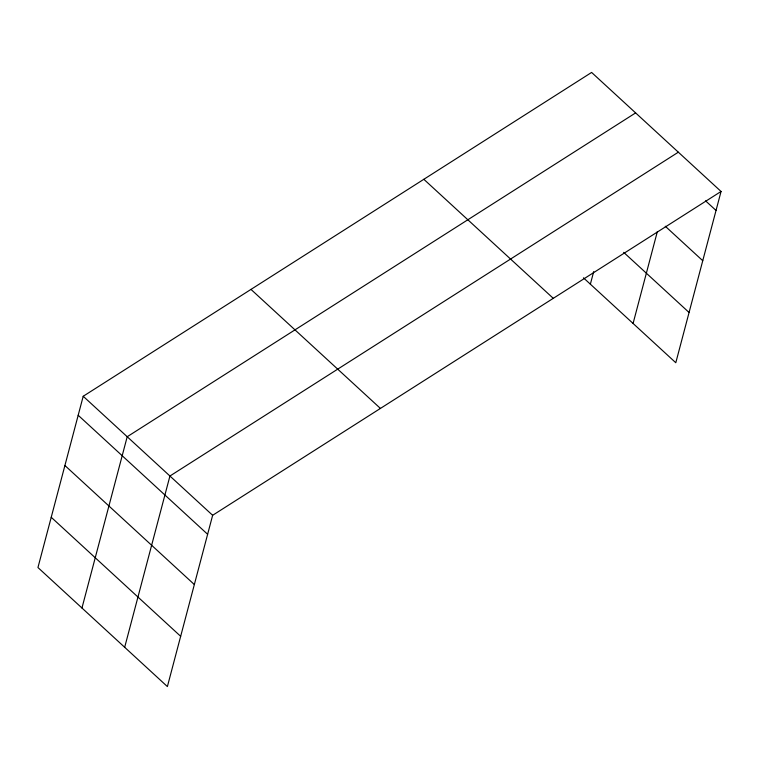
<?xml version="1.0" encoding="UTF-8"?>
<svg xmlns="http://www.w3.org/2000/svg" width="759" height="759" viewBox="0 0 759 759"><rect width="100%" height="100%" fill="white"/><g stroke="black" fill="none" stroke-linecap="round" stroke-linejoin="round"><path stroke-width="1.14" d="M83.205 396.264L37.95 567.533L167.388 686.563L212.643 515.295L721.05 191.467L591.612 72.437L83.205 396.264L212.643 515.295M81.963 608.006L127.208 436.729L635.625 112.901M124.675 647.285L169.931 476.016L678.337 152.189M590.369 284.179L593.69 271.618M633.082 323.457L657.36 231.561M721.05 191.467L675.795 362.736L583.462 277.832M705.566 200.841L716.031 210.461M665.273 226.239L702.758 260.716M623.699 252.368L689.077 312.49M423.835 179.295L553.273 298.334M250.973 289.397L380.42 408.427M78.186 415.258L207.624 534.289M64.904 465.504L194.342 584.544M51.223 517.277L180.67 636.317"/></g></svg>
